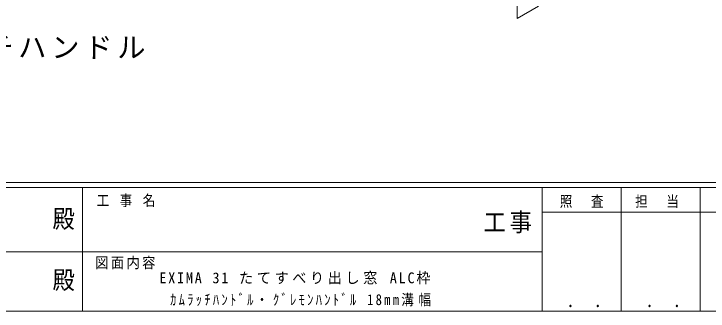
# Model space of a CAD drawing. Units: millimetres on the paper. Extents: x -397 to 397, y -282 to 282.
# Drawn here: x -28.3 to 168.3, y -282.1 to -197.9 of the extents above; entities that cross this region are included whole.
import ezdxf
from ezdxf.enums import TextEntityAlignment as Align

# ---------------------------------------------------------------- set-up
doc = ezdxf.new("R2010")
doc.units = ezdxf.units.MM
doc.layers.add('0-1_YKK_ZWAK', color=7, linetype='Continuous', lineweight=18)
doc.layers.add('0-6_YKK_D', color=6, linetype='Continuous', lineweight=18)
doc.layers.add('0-2_USER1', color=7, linetype='Continuous')
doc.styles.add('ＭＳ ゴシック', font='')
doc.styles.get('ＭＳ ゴシック').set_extended_font_data('MS Gothic')

msp = doc.modelspace()

# ---------------------------------------------------------------- linework, layer by layer
at = {"layer": '0-1_YKK_ZWAK'}
for p, q in [((376.092, -245.7), (-393.908, -245.7)), ((338.292, -247.1), (-393.908, -247.1)), ((-8.908, -247.1), (-8.908, -282.1)), ((121.292, -247.1), (121.292, -282.1)), ((143.692, -247.1), (143.692, -282.1)), ((166.092, -247.1), (166.092, -282.1)), ((189.476, -254.099), (121.292, -254.099)), ((-136.308, -265.299), (-7.508, -265.299)), ((-7.508, -265.299), (121.292, -265.299)), ((-393.908, -282.1), (338.292, -282.1))]:
    msp.add_line(p, q, dxfattribs=at)
at = {"layer": '0-6_YKK_D'}
for p in [(114.179, -192.2), (120.241, -195.7)]:
    msp.add_line(p, (114.179, -199.2), dxfattribs=at)

# ---------------------------------------------------------------- texts
at = {"layer": '0-1_YKK_ZWAK', "style": 'ＭＳ ゴシック', "width": 0.9}
for p in [(-17.39, -260.056), (-17.39, -277.378)]:
    msp.add_text('殿', height=5.132, dxfattribs=at).set_placement(p, align=Align.BOTTOM_LEFT)
at = {"layer": '0-1_YKK_ZWAK', "attachment_point": 7, "style": 'ＭＳ ゴシック'}
for s, insert, char_height in [('\\T1.22;\\W0.85;工\\~事\\~名', (-4.896, -252.633), 3.079), ('\\T1.24;\\W0.85;照\\~\\~査', (126.281, -252.88), 3.079), ('\\T1.24;\\W0.85;担\\~\\~当', (147.646, -252.88), 3.079), ('\\T1.17;\\W0.9;工事', (104.723, -260.056), 5.132), ('\\T1.17;\\W0.9;図面内容', (-5.291, -270.248), 3.079), ('\\T1.24;\\W0.85;\\~．\\~．', (125.747, -281.046), 3.592), ('\\T1.24;\\W0.85;\\~．\\~．', (148.147, -281.046), 3.592)]:
    msp.add_mtext(s, dxfattribs=dict(at, insert=insert, char_height=char_height))
at = {"layer": '0-2_USER1', "attachment_point": 7, "style": 'ＭＳ ゴシック'}
for s, insert, char_height in [('\\T1.17;カムラッチハンドル', (-73.926, -210.908), 5.865), ('\\T1.26;\\W0.95;EXIMA\\~31\\~たてすべり出し窓\\~ALC枠', (12.869, -274.549), 3.079), ('\\T1.36;\\W0.85;ｶﾑﾗｯﾁﾊﾝﾄﾞﾙ・ｸﾞﾚﾓﾝﾊﾝﾄﾞﾙ\\~18mm溝幅', (15.889, -280.725), 3.079)]:
    msp.add_mtext(s, dxfattribs=dict(at, insert=insert, char_height=char_height))

doc.saveas('drawing.dxf')
